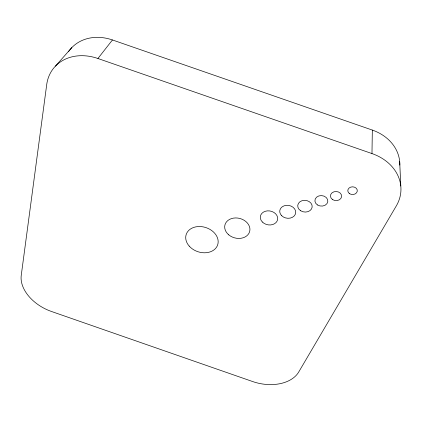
<?xml version="1.0" encoding="UTF-8"?>
<svg xmlns="http://www.w3.org/2000/svg" width="422" height="422" viewBox="0 0 422 422"><rect width="100%" height="100%" fill="white"/><g stroke="black" fill="none" stroke-linecap="round" stroke-linejoin="round"><path stroke-width="0.63" d="M112.452 39.958L97.915 58.5A47.544 38.587 38.6 0 0 46.721 84.542L21.242 275.392A37.083 24.745 26.5 0 0 51.473 311.478L252.667 381.551A37.131 24.798 12.2 0 0 298.723 371.998L396.316 205.894A47.596 38.703 0.2 0 0 371.977 153.571L372.331 130.076L112.452 39.958A45.207 37.579 40.3 0 0 68.649 51.479M55.43 66.148L71.814 47.607M97.915 58.5L371.977 153.571M399.676 161.336L400.794 185.991M372.331 130.076A45.249 37.69 -1.6 0 1 399.829 165.102M349.611 193.714A4.753 3.861 0.3 0 0 357.26 191.25A4.753 3.861 0.3 0 0 350.793 187.094A4.753 3.861 0.3 0 0 349.611 193.714M332.631 199.627A5.607 4.558 2.5 0 0 341.604 196.742A5.607 4.558 2.5 0 0 333.902 191.82A5.607 4.558 2.5 0 0 332.631 199.627M317.486 204.955A6.483 5.259 4.5 0 0 327.799 201.647A6.483 5.259 4.5 0 0 318.821 195.94A6.483 5.259 4.5 0 0 317.486 204.955M300.696 210.768A7.253 5.861 6.7 0 0 312.148 207.102A7.253 5.861 6.7 0 0 302.02 200.703A7.253 5.861 6.7 0 0 300.696 210.768M281.579 215.61A8.029 6.451 8.9 0 0 295.226 214.46A8.029 6.451 8.9 0 0 286.38 205.34A8.029 6.451 8.9 0 0 281.579 215.61M262.389 222.03A8.767 7 11.2 0 0 277.212 220.822A8.767 7 11.2 0 0 267.39 210.868A8.767 7 11.2 0 0 262.389 222.03M228.74 234.832A12.797 10.049 14.8 0 0 249.634 231.62A12.797 10.049 14.8 0 0 233.551 218.105A12.797 10.049 14.8 0 0 228.74 234.832M189.209 246.095A16.574 12.713 18.2 0 0 217.035 246.353A16.574 12.713 18.2 0 0 199.569 226.519A16.574 12.713 18.2 0 0 189.209 246.095"/></g></svg>
